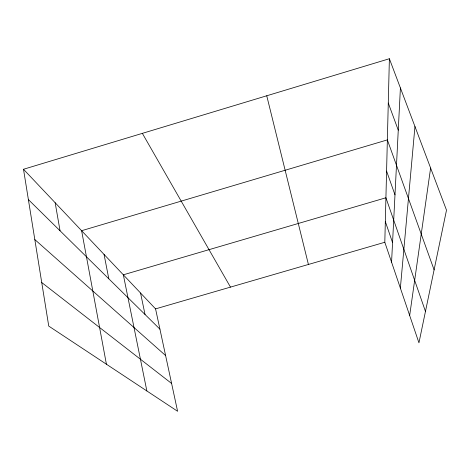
<?xml version="1.0" encoding="UTF-8"?>
<svg xmlns="http://www.w3.org/2000/svg" width="470" height="470" viewBox="0 0 470 470"><rect width="100%" height="100%" fill="white"/><g stroke="black" fill="none" stroke-linecap="round" stroke-linejoin="round"><path stroke-width="0.7" d="M389.383 58.727L446.5 210.149L418.946 342.818L384.812 242.267L389.383 58.727L23.5 169.265L48.745 326.092L177.589 411.274L155.564 308.884L23.5 169.265M391.569 262.172L400.405 87.943M400.364 288.081L414.957 126.518M409.67 315.488L430.614 168.031M155.564 308.884L384.812 242.267M41.73 282.535L171.609 383.461M34.815 239.553L165.605 355.555M28.376 199.574L159.929 329.164M142.357 133.357L230.482 287.117M388.285 103.018L398.26 130.184M434.098 269.862L387.362 139.89L81.615 230.705L106.414 364.221M386.587 171.068L394.982 194.839M425.468 311.422L385.923 197.77L123.334 274.809L146.863 390.964M385.329 221.552L392.562 242.614M266.743 95.774L308.42 264.469M140.542 293.004L145.042 314.501M104.058 254.435L108.811 278.804M55.16 202.734L60.054 230.782"/></g></svg>
